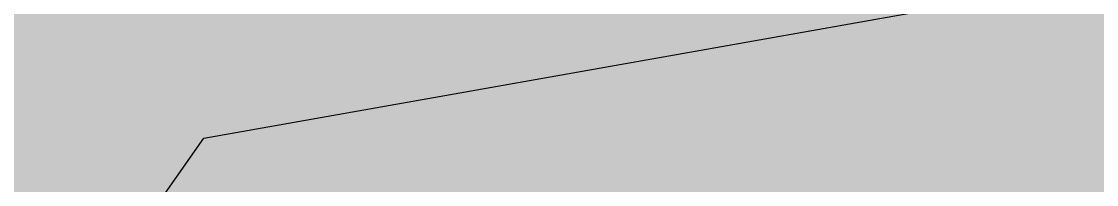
# Model space of a CAD drawing. Header units: millimetres. Extents: x 0 to 627661, y -95767 to 300888.
# Drawn here: x 508948.13 to 508963.76, y 26035.16 to 26037.52 of the extents above; entities that cross this region are included whole.
import ezdxf
from ezdxf.enums import TextEntityAlignment as Align

# ---------------------------------------------------------------- set-up
doc = ezdxf.new("R2018")
doc.units = ezdxf.units.MM
for name, color, linetype, lineweight in [('АР_Маркер экспликации', 239, 'Continuous', 13), ('АР_Номер помещения', 250, 'Continuous', 9), ('АР_Размеры', 175, 'Continuous', 9), ('АР_Сущ Несущая стена', 250, 'Continuous', 50)]:
    doc.layers.add(name, color=color, linetype=linetype, lineweight=lineweight)
doc.layers.add('АР_Названия помещений', color=124, linetype='Continuous', lineweight=5, plot=False)
doc.layers.add('АР_Помещения_площадь', color=19, linetype='Continuous', lineweight=9, plot=False)
doc.styles.add('ISOCPEUR', font='', dxfattribs={"height": 250})
doc.styles.get("Standard").update_dxf_attribs({"font": 'GOST.TTF'})
doc.styles.get('ISOCPEUR').set_extended_font_data('ISOCPEUR', italic=True)

# ---------------------------------------------------------------- blocks, each defined once
blk = doc.blocks.new('*U236')
at = {"color": 7, "style": 'ISOCPEUR', "width": 0.7, "flags": 1}
blk.add_attdef('КАТЕГОРИЯ', (-499.166, -2092.186), '', height=250, dxfattribs=at)
at = {"layer": 'АР_Номер помещения', "color": 7, "style": 'ISOCPEUR', "width": 0.7}
blk.add_attdef('НОМЕР_ПОМЕЩЕНИЯ', text='', height=300, dxfattribs=at).set_placement((-13874.5, 6637.552), align=Align.MIDDLE_CENTER)
at = {"layer": 'АР_Помещения_площадь', "color": 7, "lineweight": 30, "width": 0.7, "flags": 104}
blk.add_attdef('ИМЯ_ПОМЕЩЕНИЯ', text='', height=100, dxfattribs=at).set_placement((157.628, 1217.141), align=Align.MIDDLE_CENTER)
at = {"layer": 'АР_Помещения_площадь', "color": 7, "style": 'ISOCPEUR', "width": 0.7}
blk.add_attdef('ПЛОЩАДЬ_ПОМЕЩЕНИЯ', text='', height=200, dxfattribs=at).set_placement((-12654.582, 407.672), align=Align.MIDDLE_RIGHT)
blk = doc.blocks.new('*U234')
at = {"color": 7, "style": 'ISOCPEUR', "width": 0.7, "flags": 1}
blk.add_attdef('КАТЕГОРИЯ', (-499.166, -2092.186), '', height=250, dxfattribs=at)
at = {"layer": 'АР_Номер помещения', "color": 7, "style": 'ISOCPEUR', "width": 0.7}
blk.add_attdef('НОМЕР_ПОМЕЩЕНИЯ', text='', height=300, dxfattribs=at).set_placement((-17424.901, 1870.773), align=Align.MIDDLE_CENTER)
at = {"layer": 'АР_Помещения_площадь', "color": 7, "lineweight": 30, "width": 0.7, "flags": 104}
blk.add_attdef('ИМЯ_ПОМЕЩЕНИЯ', text='', height=100, dxfattribs=at).set_placement((157.628, 1217.141), align=Align.MIDDLE_CENTER)
at = {"layer": 'АР_Помещения_площадь', "color": 7, "style": 'ISOCPEUR', "width": 0.7}
blk.add_attdef('ПЛОЩАДЬ_ПОМЕЩЕНИЯ', text='', height=200, dxfattribs=at).set_placement((-12452.811, 399.356), align=Align.MIDDLE_RIGHT)

msp = doc.modelspace()

# ---------------------------------------------------------------- linework, layer by layer
at = {"layer": 'АР_Размеры', "color": 5, "lineweight": 9, "ltscale": 100, "transparency": 33554687}
msp.add_lwpolyline([(508955.181, 26005.404), (508949.989, 26034.697), (508950.78, 26035.827), (508973.519, 26039.858), (508974.65, 26039.067), (508975.352, 26035.106), (508974.434, 26034.695), (508974.151, 26034.893), (508969.589, 26034.084), (508969.491, 26033.943), (508967.387, 26031.837), (508967, 26030.53), (508968.043, 26024.647)], dxfattribs=at)
msp.add_lwpolyline([(508955.181, 26005.404), (508949.989, 26034.697), (508950.78, 26035.827), (508973.519, 26039.858), (508974.65, 26039.067), (508975.352, 26035.106), (508974.434, 26034.695), (508974.151, 26034.893), (508969.589, 26034.084), (508969.491, 26033.943), (508967.387, 26031.837), (508967, 26030.53), (508968.043, 26024.647)], dxfattribs=at)
msp.add_lwpolyline([(508955.181, 26005.404), (508949.989, 26034.697), (508950.78, 26035.827), (508973.519, 26039.858), (508974.65, 26039.067), (508975.352, 26035.106), (508974.434, 26034.695), (508974.151, 26034.893), (508969.589, 26034.084), (508969.491, 26033.943), (508967.387, 26031.837), (508967, 26030.53), (508968.043, 26024.647)], dxfattribs=at)
msp.add_lwpolyline([(508955.181, 26005.404), (508949.989, 26034.697), (508950.78, 26035.827), (508973.519, 26039.858), (508974.65, 26039.067), (508975.352, 26035.106), (508974.434, 26034.695), (508974.151, 26034.893), (508969.589, 26034.084), (508969.491, 26033.943), (508967.387, 26031.837), (508967, 26030.53), (508968.043, 26024.647)], dxfattribs=at)
msp.add_lwpolyline([(508955.181, 26005.404), (508949.989, 26034.697), (508950.78, 26035.827), (508973.519, 26039.858), (508974.65, 26039.067), (508975.352, 26035.106), (508974.434, 26034.695), (508974.151, 26034.893), (508969.589, 26034.084), (508969.491, 26033.943), (508967.387, 26031.837), (508967, 26030.53), (508968.043, 26024.647)], dxfattribs=at)
msp.add_lwpolyline([(508955.181, 26005.404), (508949.989, 26034.697), (508950.78, 26035.827), (508973.519, 26039.858), (508974.65, 26039.067), (508975.352, 26035.106), (508974.434, 26034.695), (508974.151, 26034.893), (508969.589, 26034.084), (508969.491, 26033.943), (508967.387, 26031.837), (508967, 26030.53), (508968.043, 26024.647)], dxfattribs=at)
msp.add_lwpolyline([(508955.181, 26005.404), (508949.989, 26034.697), (508950.78, 26035.827), (508973.519, 26039.858), (508974.65, 26039.067), (508975.352, 26035.106), (508974.434, 26034.695), (508974.151, 26034.893), (508969.589, 26034.084), (508969.491, 26033.943), (508967.387, 26031.837), (508967, 26030.53), (508968.043, 26024.647)], dxfattribs=at)
msp.add_lwpolyline([(508955.181, 26005.404), (508949.989, 26034.697), (508950.78, 26035.827), (508973.519, 26039.858), (508974.65, 26039.067), (508975.352, 26035.106), (508974.434, 26034.695), (508974.151, 26034.893), (508969.589, 26034.084), (508969.491, 26033.943), (508967.387, 26031.837), (508967, 26030.53), (508968.043, 26024.647)], dxfattribs=at)
msp.add_lwpolyline([(508955.181, 26005.404), (508949.989, 26034.697), (508950.78, 26035.827), (508973.519, 26039.858), (508974.65, 26039.067), (508975.352, 26035.106), (508974.434, 26034.695), (508974.151, 26034.893), (508969.589, 26034.084), (508969.491, 26033.943), (508967.387, 26031.837), (508967, 26030.53), (508968.043, 26024.647)], dxfattribs=at)
msp.add_lwpolyline([(508955.181, 26005.404), (508949.989, 26034.697), (508950.78, 26035.827), (508973.519, 26039.858), (508974.65, 26039.067), (508975.352, 26035.106), (508974.434, 26034.695), (508974.151, 26034.893), (508969.589, 26034.084), (508969.491, 26033.943), (508967.387, 26031.837), (508967, 26030.53), (508968.043, 26024.647)], dxfattribs=at)
msp.add_lwpolyline([(508955.181, 26005.404), (508949.989, 26034.697), (508950.78, 26035.827), (508973.519, 26039.858), (508974.65, 26039.067), (508975.352, 26035.106), (508974.434, 26034.695), (508974.151, 26034.893), (508969.589, 26034.084), (508969.491, 26033.943), (508967.387, 26031.837), (508967, 26030.53), (508968.043, 26024.647)], dxfattribs=at)
msp.add_lwpolyline([(508955.181, 26005.404), (508949.989, 26034.697), (508950.78, 26035.827), (508973.519, 26039.858), (508974.65, 26039.067), (508975.352, 26035.106), (508974.434, 26034.695), (508974.151, 26034.893), (508969.589, 26034.084), (508969.491, 26033.943), (508967.387, 26031.837), (508967, 26030.53), (508968.043, 26024.647)], dxfattribs=at)
msp.add_lwpolyline([(508955.181, 26005.404), (508949.989, 26034.697), (508950.78, 26035.827), (508973.519, 26039.858), (508974.65, 26039.067), (508975.352, 26035.106), (508974.434, 26034.695), (508974.151, 26034.893), (508969.589, 26034.084), (508969.491, 26033.943), (508967.387, 26031.837), (508967, 26030.53), (508968.043, 26024.647)], dxfattribs=at)
msp.add_lwpolyline([(508955.181, 26005.404), (508949.989, 26034.697), (508950.78, 26035.827), (508973.519, 26039.858), (508974.65, 26039.067), (508975.352, 26035.106), (508974.434, 26034.695), (508974.151, 26034.893), (508969.589, 26034.084), (508969.491, 26033.943), (508967.387, 26031.837), (508967, 26030.53), (508968.043, 26024.647)], dxfattribs=at)
msp.add_lwpolyline([(508955.181, 26005.404), (508949.989, 26034.697), (508950.78, 26035.827), (508973.519, 26039.858), (508974.65, 26039.067), (508975.352, 26035.106), (508974.434, 26034.695), (508974.151, 26034.893), (508969.589, 26034.084), (508969.491, 26033.943), (508967.387, 26031.837), (508967, 26030.53), (508968.043, 26024.647)], dxfattribs=at)
msp.add_lwpolyline([(508955.181, 26005.404), (508949.989, 26034.697), (508950.78, 26035.827), (508973.519, 26039.858), (508974.65, 26039.067), (508975.352, 26035.106), (508974.434, 26034.695), (508974.151, 26034.893), (508969.589, 26034.084), (508969.491, 26033.943), (508967.387, 26031.837), (508967, 26030.53), (508968.043, 26024.647)], dxfattribs=at)
msp.add_lwpolyline([(508955.181, 26005.404), (508949.989, 26034.697), (508950.78, 26035.827), (508973.519, 26039.858), (508974.65, 26039.067), (508975.352, 26035.106), (508974.434, 26034.695), (508974.151, 26034.893), (508969.589, 26034.084), (508969.491, 26033.943), (508967.387, 26031.837), (508967, 26030.53), (508968.043, 26024.647)], dxfattribs=at)
msp.add_lwpolyline([(508955.181, 26005.404), (508949.989, 26034.697), (508950.78, 26035.827), (508973.519, 26039.858), (508974.65, 26039.067), (508975.352, 26035.106), (508974.434, 26034.695), (508974.151, 26034.893), (508969.589, 26034.084), (508969.491, 26033.943), (508967.387, 26031.837), (508967, 26030.53), (508968.043, 26024.647)], dxfattribs=at)
msp.add_lwpolyline([(508955.181, 26005.404), (508949.989, 26034.697), (508950.78, 26035.827), (508973.519, 26039.858), (508974.65, 26039.067), (508975.352, 26035.106), (508974.434, 26034.695), (508974.151, 26034.893), (508969.589, 26034.084), (508969.491, 26033.943), (508967.387, 26031.837), (508967, 26030.53), (508968.043, 26024.647)], dxfattribs=at)
msp.add_lwpolyline([(508955.181, 26005.404), (508949.989, 26034.697), (508950.78, 26035.827), (508973.519, 26039.858), (508974.65, 26039.067), (508975.352, 26035.106), (508974.434, 26034.695), (508974.151, 26034.893), (508969.589, 26034.084), (508969.491, 26033.943), (508967.387, 26031.837), (508967, 26030.53), (508968.043, 26024.647)], dxfattribs=at)
msp.add_lwpolyline([(508955.181, 26005.404), (508949.989, 26034.697), (508950.78, 26035.827), (508973.519, 26039.858), (508974.65, 26039.067), (508975.352, 26035.106), (508974.434, 26034.695), (508974.151, 26034.893), (508969.589, 26034.084), (508969.491, 26033.943), (508967.387, 26031.837), (508967, 26030.53), (508968.043, 26024.647)], dxfattribs=at)
msp.add_lwpolyline([(508955.181, 26005.404), (508949.989, 26034.697), (508950.78, 26035.827), (508973.519, 26039.858), (508974.65, 26039.067), (508975.352, 26035.106), (508974.434, 26034.695), (508974.151, 26034.893), (508969.589, 26034.084), (508969.491, 26033.943), (508967.387, 26031.837), (508967, 26030.53), (508968.043, 26024.647)], dxfattribs=at)
msp.add_lwpolyline([(508955.181, 26005.404), (508949.989, 26034.697), (508950.78, 26035.827), (508973.519, 26039.858), (508974.65, 26039.067), (508975.352, 26035.106), (508974.434, 26034.695), (508974.151, 26034.893), (508969.589, 26034.084), (508969.491, 26033.943), (508967.387, 26031.837), (508967, 26030.53), (508968.043, 26024.647)], dxfattribs=at)
msp.add_lwpolyline([(508955.181, 26005.404), (508949.989, 26034.697), (508950.78, 26035.827), (508973.519, 26039.858), (508974.65, 26039.067), (508975.352, 26035.106), (508974.434, 26034.695), (508974.151, 26034.893), (508969.589, 26034.084), (508969.491, 26033.943), (508967.387, 26031.837), (508967, 26030.53), (508968.043, 26024.647)], dxfattribs=at)
msp.add_lwpolyline([(508955.181, 26005.404), (508949.989, 26034.697), (508950.78, 26035.827), (508973.519, 26039.858), (508974.65, 26039.067), (508975.352, 26035.106), (508974.434, 26034.695), (508974.151, 26034.893), (508969.589, 26034.084), (508969.491, 26033.943), (508967.387, 26031.837), (508967, 26030.53), (508968.043, 26024.647)], dxfattribs=at)
msp.add_lwpolyline([(508955.181, 26005.404), (508949.989, 26034.697), (508950.78, 26035.827), (508973.519, 26039.858), (508974.65, 26039.067), (508975.352, 26035.106), (508974.434, 26034.695), (508974.151, 26034.893), (508969.589, 26034.084), (508969.491, 26033.943), (508967.387, 26031.837), (508967, 26030.53), (508968.043, 26024.647)], dxfattribs=at)
msp.add_lwpolyline([(508955.181, 26005.404), (508949.989, 26034.697), (508950.78, 26035.827), (508973.519, 26039.858), (508974.65, 26039.067), (508975.352, 26035.106), (508974.434, 26034.695), (508974.151, 26034.893), (508969.589, 26034.084), (508969.491, 26033.943), (508967.387, 26031.837), (508967, 26030.53), (508968.043, 26024.647)], dxfattribs=at)
msp.add_lwpolyline([(508955.181, 26005.404), (508949.989, 26034.697), (508950.78, 26035.827), (508973.519, 26039.858), (508974.65, 26039.067), (508975.352, 26035.106), (508974.434, 26034.695), (508974.151, 26034.893), (508969.589, 26034.084), (508969.491, 26033.943), (508967.387, 26031.837), (508967, 26030.53), (508968.043, 26024.647)], dxfattribs=at)
msp.add_lwpolyline([(508955.181, 26005.404), (508949.989, 26034.697), (508950.78, 26035.827), (508973.519, 26039.858), (508974.65, 26039.067), (508975.352, 26035.106), (508974.434, 26034.695), (508974.151, 26034.893), (508969.589, 26034.084), (508969.491, 26033.943), (508967.387, 26031.837), (508967, 26030.53), (508968.043, 26024.647)], dxfattribs=at)
msp.add_lwpolyline([(508955.181, 26005.404), (508949.989, 26034.697), (508950.78, 26035.827), (508973.519, 26039.858), (508974.65, 26039.067), (508975.352, 26035.106), (508974.434, 26034.695), (508974.151, 26034.893), (508969.589, 26034.084), (508969.491, 26033.943), (508967.387, 26031.837), (508967, 26030.53), (508968.043, 26024.647)], dxfattribs=at)
msp.add_lwpolyline([(508955.181, 26005.404), (508949.989, 26034.697), (508950.78, 26035.827), (508973.519, 26039.858), (508974.65, 26039.067), (508975.352, 26035.106), (508974.434, 26034.695), (508974.151, 26034.893), (508969.589, 26034.084), (508969.491, 26033.943), (508967.387, 26031.837), (508967, 26030.53), (508968.043, 26024.647)], dxfattribs=at)
msp.add_lwpolyline([(508955.181, 26005.404), (508949.989, 26034.697), (508950.78, 26035.827), (508973.519, 26039.858), (508974.65, 26039.067), (508975.352, 26035.106), (508974.434, 26034.695), (508974.151, 26034.893), (508969.589, 26034.084), (508969.491, 26033.943), (508967.387, 26031.837), (508967, 26030.53), (508968.043, 26024.647)], dxfattribs=at)
msp.add_lwpolyline([(508955.181, 26005.404), (508949.989, 26034.697), (508950.78, 26035.827), (508973.519, 26039.858), (508974.65, 26039.067), (508975.352, 26035.106), (508974.434, 26034.695), (508974.151, 26034.893), (508969.589, 26034.084), (508969.491, 26033.943), (508967.387, 26031.837), (508967, 26030.53), (508968.043, 26024.647)], dxfattribs=at)
msp.add_lwpolyline([(508955.181, 26005.404), (508949.989, 26034.697), (508950.78, 26035.827), (508973.519, 26039.858), (508974.65, 26039.067), (508975.352, 26035.106), (508974.434, 26034.695), (508974.151, 26034.893), (508969.589, 26034.084), (508969.491, 26033.943), (508967.387, 26031.837), (508967, 26030.53), (508968.043, 26024.647)], dxfattribs=at)
msp.add_lwpolyline([(508955.181, 26005.404), (508949.989, 26034.697), (508950.78, 26035.827), (508973.519, 26039.858), (508974.65, 26039.067), (508975.352, 26035.106), (508974.434, 26034.695), (508974.151, 26034.893), (508969.589, 26034.084), (508969.491, 26033.943), (508967.387, 26031.837), (508967, 26030.53), (508968.043, 26024.647)], dxfattribs=at)
msp.add_lwpolyline([(508955.181, 26005.404), (508949.989, 26034.697), (508950.78, 26035.827), (508973.519, 26039.858), (508974.65, 26039.067), (508975.352, 26035.106), (508974.434, 26034.695), (508974.151, 26034.893), (508969.589, 26034.084), (508969.491, 26033.943), (508967.387, 26031.837), (508967, 26030.53), (508968.043, 26024.647)], dxfattribs=at)
msp.add_lwpolyline([(508955.181, 26005.404), (508949.989, 26034.697), (508950.78, 26035.827), (508973.519, 26039.858), (508974.65, 26039.067), (508975.352, 26035.106), (508974.434, 26034.695), (508974.151, 26034.893), (508969.589, 26034.084), (508969.491, 26033.943), (508967.387, 26031.837), (508967, 26030.53), (508968.043, 26024.647)], dxfattribs=at)
msp.add_lwpolyline([(508955.181, 26005.404), (508949.989, 26034.697), (508950.78, 26035.827), (508973.519, 26039.858), (508974.65, 26039.067), (508975.352, 26035.106), (508974.434, 26034.695), (508974.151, 26034.893), (508969.589, 26034.084), (508969.491, 26033.943), (508967.387, 26031.837), (508967, 26030.53), (508968.043, 26024.647)], dxfattribs=at)
msp.add_lwpolyline([(508955.181, 26005.404), (508949.989, 26034.697), (508950.78, 26035.827), (508973.519, 26039.858), (508974.65, 26039.067), (508975.352, 26035.106), (508974.434, 26034.695), (508974.151, 26034.893), (508969.589, 26034.084), (508969.491, 26033.943), (508967.387, 26031.837), (508967, 26030.53), (508968.043, 26024.647)], dxfattribs=at)
msp.add_lwpolyline([(508955.181, 26005.404), (508949.989, 26034.697), (508950.78, 26035.827), (508973.519, 26039.858), (508974.65, 26039.067), (508975.352, 26035.106), (508974.434, 26034.695), (508974.151, 26034.893), (508969.589, 26034.084), (508969.491, 26033.943), (508967.387, 26031.837), (508967, 26030.53), (508968.043, 26024.647)], dxfattribs=at)
msp.add_lwpolyline([(508955.181, 26005.404), (508949.989, 26034.697), (508950.78, 26035.827), (508973.519, 26039.858), (508974.65, 26039.067), (508975.352, 26035.106), (508974.434, 26034.695), (508974.151, 26034.893), (508969.589, 26034.084), (508969.491, 26033.943), (508967.387, 26031.837), (508967, 26030.53), (508968.043, 26024.647)], dxfattribs=at)
msp.add_lwpolyline([(508955.181, 26005.404), (508949.989, 26034.697), (508950.78, 26035.827), (508973.519, 26039.858), (508974.65, 26039.067), (508975.352, 26035.106), (508974.434, 26034.695), (508974.151, 26034.893), (508969.589, 26034.084), (508969.491, 26033.943), (508967.387, 26031.837), (508967, 26030.53), (508968.043, 26024.647)], dxfattribs=at)
msp.add_lwpolyline([(508955.181, 26005.404), (508949.989, 26034.697), (508950.78, 26035.827), (508973.519, 26039.858), (508974.65, 26039.067), (508975.352, 26035.106), (508974.434, 26034.695), (508974.151, 26034.893), (508969.589, 26034.084), (508969.491, 26033.943), (508967.387, 26031.837), (508967, 26030.53), (508968.043, 26024.647)], dxfattribs=at)
msp.add_lwpolyline([(508955.181, 26005.404), (508949.989, 26034.697), (508950.78, 26035.827), (508973.519, 26039.858), (508974.65, 26039.067), (508975.352, 26035.106), (508974.434, 26034.695), (508974.151, 26034.893), (508969.589, 26034.084), (508969.491, 26033.943), (508967.387, 26031.837), (508967, 26030.53), (508968.043, 26024.647)], dxfattribs=at)
msp.add_lwpolyline([(508955.181, 26005.404), (508949.989, 26034.697), (508950.78, 26035.827), (508973.519, 26039.858), (508974.65, 26039.067), (508975.352, 26035.106), (508974.434, 26034.695), (508974.151, 26034.893), (508969.589, 26034.084), (508969.491, 26033.943), (508967.387, 26031.837), (508967, 26030.53), (508968.043, 26024.647)], dxfattribs=at)
msp.add_lwpolyline([(508955.181, 26005.404), (508949.989, 26034.697), (508950.78, 26035.827), (508973.519, 26039.858), (508974.65, 26039.067), (508975.352, 26035.106), (508974.434, 26034.695), (508974.151, 26034.893), (508969.589, 26034.084), (508969.491, 26033.943), (508967.387, 26031.837), (508967, 26030.53), (508968.043, 26024.647)], dxfattribs=at)
msp.add_lwpolyline([(508955.181, 26005.404), (508949.989, 26034.697), (508950.78, 26035.827), (508973.519, 26039.858), (508974.65, 26039.067), (508975.352, 26035.106), (508974.434, 26034.695), (508974.151, 26034.893), (508969.589, 26034.084), (508969.491, 26033.943), (508967.387, 26031.837), (508967, 26030.53), (508968.043, 26024.647)], dxfattribs=at)
msp.add_lwpolyline([(508955.181, 26005.404), (508949.989, 26034.697), (508950.78, 26035.827), (508973.519, 26039.858), (508974.65, 26039.067), (508975.352, 26035.106), (508974.434, 26034.695), (508974.151, 26034.893), (508969.589, 26034.084), (508969.491, 26033.943), (508967.387, 26031.837), (508967, 26030.53), (508968.043, 26024.647)], dxfattribs=at)
msp.add_lwpolyline([(508955.181, 26005.404), (508949.989, 26034.697), (508950.78, 26035.827), (508973.519, 26039.858), (508974.65, 26039.067), (508975.352, 26035.106), (508974.434, 26034.695), (508974.151, 26034.893), (508969.589, 26034.084), (508969.491, 26033.943), (508967.387, 26031.837), (508967, 26030.53), (508968.043, 26024.647)], dxfattribs=at)
msp.add_lwpolyline([(508955.181, 26005.404), (508949.989, 26034.697), (508950.78, 26035.827), (508973.519, 26039.858), (508974.65, 26039.067), (508975.352, 26035.106), (508974.434, 26034.695), (508974.151, 26034.893), (508969.589, 26034.084), (508969.491, 26033.943), (508967.387, 26031.837), (508967, 26030.53), (508968.043, 26024.647)], dxfattribs=at)
msp.add_lwpolyline([(508955.181, 26005.404), (508949.989, 26034.697), (508950.78, 26035.827), (508973.519, 26039.858), (508974.65, 26039.067), (508975.352, 26035.106), (508974.434, 26034.695), (508974.151, 26034.893), (508969.589, 26034.084), (508969.491, 26033.943), (508967.387, 26031.837), (508967, 26030.53), (508968.043, 26024.647)], dxfattribs=at)
msp.add_lwpolyline([(508955.181, 26005.404), (508949.989, 26034.697), (508950.78, 26035.827), (508973.519, 26039.858), (508974.65, 26039.067), (508975.352, 26035.106), (508974.434, 26034.695), (508974.151, 26034.893), (508969.589, 26034.084), (508969.491, 26033.943), (508967.387, 26031.837), (508967, 26030.53), (508968.043, 26024.647)], dxfattribs=at)
msp.add_lwpolyline([(508955.181, 26005.404), (508949.989, 26034.697), (508950.78, 26035.827), (508973.519, 26039.858), (508974.65, 26039.067), (508975.352, 26035.106), (508974.434, 26034.695), (508974.151, 26034.893), (508969.589, 26034.084), (508969.491, 26033.943), (508967.387, 26031.837), (508967, 26030.53), (508968.043, 26024.647)], dxfattribs=at)
msp.add_lwpolyline([(508955.181, 26005.404), (508949.989, 26034.697), (508950.78, 26035.827), (508973.519, 26039.858), (508974.65, 26039.067), (508975.352, 26035.106), (508974.434, 26034.695), (508974.151, 26034.893), (508969.589, 26034.084), (508969.491, 26033.943), (508967.387, 26031.837), (508967, 26030.53), (508968.043, 26024.647)], dxfattribs=at)
msp.add_lwpolyline([(508955.181, 26005.404), (508949.989, 26034.697), (508950.78, 26035.827), (508973.519, 26039.858), (508974.65, 26039.067), (508975.352, 26035.106), (508974.434, 26034.695), (508974.151, 26034.893), (508969.589, 26034.084), (508969.491, 26033.943), (508967.387, 26031.837), (508967, 26030.53), (508968.043, 26024.647)], dxfattribs=at)
msp.add_lwpolyline([(508955.181, 26005.404), (508949.989, 26034.697), (508950.78, 26035.827), (508973.519, 26039.858), (508974.65, 26039.067), (508975.352, 26035.106), (508974.434, 26034.695), (508974.151, 26034.893), (508969.589, 26034.084), (508969.491, 26033.943), (508967.387, 26031.837), (508967, 26030.53), (508968.043, 26024.647)], dxfattribs=at)
msp.add_lwpolyline([(508955.181, 26005.404), (508949.989, 26034.697), (508950.78, 26035.827), (508973.519, 26039.858), (508974.65, 26039.067), (508975.352, 26035.106), (508974.434, 26034.695), (508974.151, 26034.893), (508969.589, 26034.084), (508969.491, 26033.943), (508967.387, 26031.837), (508967, 26030.53), (508968.043, 26024.647)], dxfattribs=at)
msp.add_lwpolyline([(508955.181, 26005.404), (508949.989, 26034.697), (508950.78, 26035.827), (508973.519, 26039.858), (508974.65, 26039.067), (508975.352, 26035.106), (508974.434, 26034.695), (508974.151, 26034.893), (508969.589, 26034.084), (508969.491, 26033.943), (508967.387, 26031.837), (508967, 26030.53), (508968.043, 26024.647)], dxfattribs=at)
msp.add_lwpolyline([(508955.181, 26005.404), (508949.989, 26034.697), (508950.78, 26035.827), (508973.519, 26039.858), (508974.65, 26039.067), (508975.352, 26035.106), (508974.434, 26034.695), (508974.151, 26034.893), (508969.589, 26034.084), (508969.491, 26033.943), (508967.387, 26031.837), (508967, 26030.53), (508968.043, 26024.647)], dxfattribs=at)
msp.add_lwpolyline([(508955.181, 26005.404), (508949.989, 26034.697), (508950.78, 26035.827), (508973.519, 26039.858), (508974.65, 26039.067), (508975.352, 26035.106), (508974.434, 26034.695), (508974.151, 26034.893), (508969.589, 26034.084), (508969.491, 26033.943), (508967.387, 26031.837), (508967, 26030.53), (508968.043, 26024.647)], dxfattribs=at)
msp.add_lwpolyline([(508955.181, 26005.404), (508949.989, 26034.697), (508950.78, 26035.827), (508973.519, 26039.858), (508974.65, 26039.067), (508975.352, 26035.106), (508974.434, 26034.695), (508974.151, 26034.893), (508969.589, 26034.084), (508969.491, 26033.943), (508967.387, 26031.837), (508967, 26030.53), (508968.043, 26024.647)], dxfattribs=at)
msp.add_lwpolyline([(508955.181, 26005.404), (508949.989, 26034.697), (508950.78, 26035.827), (508973.519, 26039.858), (508974.65, 26039.067), (508975.352, 26035.106), (508974.434, 26034.695), (508974.151, 26034.893), (508969.589, 26034.084), (508969.491, 26033.943), (508967.387, 26031.837), (508967, 26030.53), (508968.043, 26024.647)], dxfattribs=at)
msp.add_lwpolyline([(508955.181, 26005.404), (508949.989, 26034.697), (508950.78, 26035.827), (508973.519, 26039.858), (508974.65, 26039.067), (508975.352, 26035.106), (508974.434, 26034.695), (508974.151, 26034.893), (508969.589, 26034.084), (508969.491, 26033.943), (508967.387, 26031.837), (508967, 26030.53), (508968.043, 26024.647)], dxfattribs=at)
msp.add_lwpolyline([(508955.181, 26005.404), (508949.989, 26034.697), (508950.78, 26035.827), (508973.519, 26039.858), (508974.65, 26039.067), (508975.352, 26035.106), (508974.434, 26034.695), (508974.151, 26034.893), (508969.589, 26034.084), (508969.491, 26033.943), (508967.387, 26031.837), (508967, 26030.53), (508968.043, 26024.647)], dxfattribs=at)
msp.add_lwpolyline([(508955.181, 26005.404), (508949.989, 26034.697), (508950.78, 26035.827), (508973.519, 26039.858), (508974.65, 26039.067), (508975.352, 26035.106), (508974.434, 26034.695), (508974.151, 26034.893), (508969.589, 26034.084), (508969.491, 26033.943), (508967.387, 26031.837), (508967, 26030.53), (508968.043, 26024.647)], dxfattribs=at)
msp.add_lwpolyline([(508955.181, 26005.404), (508949.989, 26034.697), (508950.78, 26035.827), (508973.519, 26039.858), (508974.65, 26039.067), (508975.352, 26035.106), (508974.434, 26034.695), (508974.151, 26034.893), (508969.589, 26034.084), (508969.491, 26033.943), (508967.387, 26031.837), (508967, 26030.53), (508968.043, 26024.647)], dxfattribs=at)
msp.add_lwpolyline([(508955.181, 26005.404), (508949.989, 26034.697), (508950.78, 26035.827), (508973.519, 26039.858), (508974.65, 26039.067), (508975.352, 26035.106), (508974.434, 26034.695), (508974.151, 26034.893), (508969.589, 26034.084), (508969.491, 26033.943), (508967.387, 26031.837), (508967, 26030.53), (508968.043, 26024.647)], dxfattribs=at)
msp.add_lwpolyline([(508955.181, 26005.404), (508949.989, 26034.697), (508950.78, 26035.827), (508973.519, 26039.858), (508974.65, 26039.067), (508975.352, 26035.106), (508974.434, 26034.695), (508974.151, 26034.893), (508969.589, 26034.084), (508969.491, 26033.943), (508967.387, 26031.837), (508967, 26030.53), (508968.043, 26024.647)], dxfattribs=at)
msp.add_lwpolyline([(508955.181, 26005.404), (508949.989, 26034.697), (508950.78, 26035.827), (508973.519, 26039.858), (508974.65, 26039.067), (508975.352, 26035.106), (508974.434, 26034.695), (508974.151, 26034.893), (508969.589, 26034.084), (508969.491, 26033.943), (508967.387, 26031.837), (508967, 26030.53), (508968.043, 26024.647)], dxfattribs=at)
msp.add_lwpolyline([(508955.181, 26005.404), (508949.989, 26034.697), (508950.78, 26035.827), (508973.519, 26039.858), (508974.65, 26039.067), (508975.352, 26035.106), (508974.434, 26034.695), (508974.151, 26034.893), (508969.589, 26034.084), (508969.491, 26033.943), (508967.387, 26031.837), (508967, 26030.53), (508968.043, 26024.647)], dxfattribs=at)
msp.add_lwpolyline([(508955.181, 26005.404), (508949.989, 26034.697), (508950.78, 26035.827), (508973.519, 26039.858), (508974.65, 26039.067), (508975.352, 26035.106), (508974.434, 26034.695), (508974.151, 26034.893), (508969.589, 26034.084), (508969.491, 26033.943), (508967.387, 26031.837), (508967, 26030.53), (508968.043, 26024.647)], dxfattribs=at)
msp.add_lwpolyline([(508955.181, 26005.404), (508949.989, 26034.697), (508950.78, 26035.827), (508973.519, 26039.858), (508974.65, 26039.067), (508975.352, 26035.106), (508974.434, 26034.695), (508974.151, 26034.893), (508969.589, 26034.084), (508969.491, 26033.943), (508967.387, 26031.837), (508967, 26030.53), (508968.043, 26024.647)], dxfattribs=at)
msp.add_lwpolyline([(508955.181, 26005.404), (508949.989, 26034.697), (508950.78, 26035.827), (508973.519, 26039.858), (508974.65, 26039.067), (508975.352, 26035.106), (508974.434, 26034.695), (508974.151, 26034.893), (508969.589, 26034.084), (508969.491, 26033.943), (508967.387, 26031.837), (508967, 26030.53), (508968.043, 26024.647)], dxfattribs=at)
msp.add_lwpolyline([(508955.181, 26005.404), (508949.989, 26034.697), (508950.78, 26035.827), (508973.519, 26039.858), (508974.65, 26039.067), (508975.352, 26035.106), (508974.434, 26034.695), (508974.151, 26034.893), (508969.589, 26034.084), (508969.491, 26033.943), (508967.387, 26031.837), (508967, 26030.53), (508968.043, 26024.647)], dxfattribs=at)
msp.add_lwpolyline([(508955.181, 26005.404), (508949.989, 26034.697), (508950.78, 26035.827), (508973.519, 26039.858), (508974.65, 26039.067), (508975.352, 26035.106), (508974.434, 26034.695), (508974.151, 26034.893), (508969.589, 26034.084), (508969.491, 26033.943), (508967.387, 26031.837), (508967, 26030.53), (508968.043, 26024.647)], dxfattribs=at)
msp.add_lwpolyline([(508955.181, 26005.404), (508949.989, 26034.697), (508950.78, 26035.827), (508973.519, 26039.858), (508974.65, 26039.067), (508975.352, 26035.106), (508974.434, 26034.695), (508974.151, 26034.893), (508969.589, 26034.084), (508969.491, 26033.943), (508967.387, 26031.837), (508967, 26030.53), (508968.043, 26024.647)], dxfattribs=at)
msp.add_lwpolyline([(508955.181, 26005.404), (508949.989, 26034.697), (508950.78, 26035.827), (508973.519, 26039.858), (508974.65, 26039.067), (508975.352, 26035.106), (508974.434, 26034.695), (508974.151, 26034.893), (508969.589, 26034.084), (508969.491, 26033.943), (508967.387, 26031.837), (508967, 26030.53), (508968.043, 26024.647)], dxfattribs=at)
msp.add_lwpolyline([(508955.181, 26005.404), (508949.989, 26034.697), (508950.78, 26035.827), (508973.519, 26039.858), (508974.65, 26039.067), (508975.352, 26035.106), (508974.434, 26034.695), (508974.151, 26034.893), (508969.589, 26034.084), (508969.491, 26033.943), (508967.387, 26031.837), (508967, 26030.53), (508968.043, 26024.647)], dxfattribs=at)
msp.add_lwpolyline([(508955.181, 26005.404), (508949.989, 26034.697), (508950.78, 26035.827), (508973.519, 26039.858), (508974.65, 26039.067), (508975.352, 26035.106), (508974.434, 26034.695), (508974.151, 26034.893), (508969.589, 26034.084), (508969.491, 26033.943), (508967.387, 26031.837), (508967, 26030.53), (508968.043, 26024.647)], dxfattribs=at)
msp.add_lwpolyline([(508955.181, 26005.404), (508949.989, 26034.697), (508950.78, 26035.827), (508973.519, 26039.858), (508974.65, 26039.067), (508975.352, 26035.106), (508974.434, 26034.695), (508974.151, 26034.893), (508969.589, 26034.084), (508969.491, 26033.943), (508967.387, 26031.837), (508967, 26030.53), (508968.043, 26024.647)], dxfattribs=at)
msp.add_lwpolyline([(508955.181, 26005.404), (508949.989, 26034.697), (508950.78, 26035.827), (508973.519, 26039.858), (508974.65, 26039.067), (508975.352, 26035.106), (508974.434, 26034.695), (508974.151, 26034.893), (508969.589, 26034.084), (508969.491, 26033.943), (508967.387, 26031.837), (508967, 26030.53), (508968.043, 26024.647)], dxfattribs=at)
msp.add_lwpolyline([(508955.181, 26005.404), (508949.989, 26034.697), (508950.78, 26035.827), (508973.519, 26039.858), (508974.65, 26039.067), (508975.352, 26035.106), (508974.434, 26034.695), (508974.151, 26034.893), (508969.589, 26034.084), (508969.491, 26033.943), (508967.387, 26031.837), (508967, 26030.53), (508968.043, 26024.647)], dxfattribs=at)
msp.add_lwpolyline([(508955.181, 26005.404), (508949.989, 26034.697), (508950.78, 26035.827), (508973.519, 26039.858), (508974.65, 26039.067), (508975.352, 26035.106), (508974.434, 26034.695), (508974.151, 26034.893), (508969.589, 26034.084), (508969.491, 26033.943), (508967.387, 26031.837), (508967, 26030.53), (508968.043, 26024.647)], dxfattribs=at)
msp.add_lwpolyline([(508955.181, 26005.404), (508949.989, 26034.697), (508950.78, 26035.827), (508973.519, 26039.858), (508974.65, 26039.067), (508975.352, 26035.106), (508974.434, 26034.695), (508974.151, 26034.893), (508969.589, 26034.084), (508969.491, 26033.943), (508967.387, 26031.837), (508967, 26030.53), (508968.043, 26024.647)], dxfattribs=at)
msp.add_lwpolyline([(508955.181, 26005.404), (508949.989, 26034.697), (508950.78, 26035.827), (508973.519, 26039.858), (508974.65, 26039.067), (508975.352, 26035.106), (508974.434, 26034.695), (508974.151, 26034.893), (508969.589, 26034.084), (508969.491, 26033.943), (508967.387, 26031.837), (508967, 26030.53), (508968.043, 26024.647)], dxfattribs=at)
msp.add_lwpolyline([(508955.181, 26005.404), (508949.989, 26034.697), (508950.78, 26035.827), (508973.519, 26039.858), (508974.65, 26039.067), (508975.352, 26035.106), (508974.434, 26034.695), (508974.151, 26034.893), (508969.589, 26034.084), (508969.491, 26033.943), (508967.387, 26031.837), (508967, 26030.53), (508968.043, 26024.647)], dxfattribs=at)
msp.add_lwpolyline([(508955.181, 26005.404), (508949.989, 26034.697), (508950.78, 26035.827), (508973.519, 26039.858), (508974.65, 26039.067), (508975.352, 26035.106), (508974.434, 26034.695), (508974.151, 26034.893), (508969.589, 26034.084), (508969.491, 26033.943), (508967.387, 26031.837), (508967, 26030.53), (508968.043, 26024.647)], dxfattribs=at)
msp.add_lwpolyline([(508955.181, 26005.404), (508949.989, 26034.697), (508950.78, 26035.827), (508973.519, 26039.858), (508974.65, 26039.067), (508975.352, 26035.106), (508974.434, 26034.695), (508974.151, 26034.893), (508969.589, 26034.084), (508969.491, 26033.943), (508967.387, 26031.837), (508967, 26030.53), (508968.043, 26024.647)], dxfattribs=at)
msp.add_lwpolyline([(508955.181, 26005.404), (508949.989, 26034.697), (508950.78, 26035.827), (508973.519, 26039.858), (508974.65, 26039.067), (508975.352, 26035.106), (508974.434, 26034.695), (508974.151, 26034.893), (508969.589, 26034.084), (508969.491, 26033.943), (508967.387, 26031.837), (508967, 26030.53), (508968.043, 26024.647)], dxfattribs=at)
msp.add_lwpolyline([(508955.181, 26005.404), (508949.989, 26034.697), (508950.78, 26035.827), (508973.519, 26039.858), (508974.65, 26039.067), (508975.352, 26035.106), (508974.434, 26034.695), (508974.151, 26034.893), (508969.589, 26034.084), (508969.491, 26033.943), (508967.387, 26031.837), (508967, 26030.53), (508968.043, 26024.647)], dxfattribs=at)
msp.add_lwpolyline([(508955.181, 26005.404), (508949.989, 26034.697), (508950.78, 26035.827), (508973.519, 26039.858), (508974.65, 26039.067), (508975.352, 26035.106), (508974.434, 26034.695), (508974.151, 26034.893), (508969.589, 26034.084), (508969.491, 26033.943), (508967.387, 26031.837), (508967, 26030.53), (508968.043, 26024.647)], dxfattribs=at)
msp.add_lwpolyline([(508955.181, 26005.404), (508949.989, 26034.697), (508950.78, 26035.827), (508973.519, 26039.858), (508974.65, 26039.067), (508975.352, 26035.106), (508974.434, 26034.695), (508974.151, 26034.893), (508969.589, 26034.084), (508969.491, 26033.943), (508967.387, 26031.837), (508967, 26030.53), (508968.043, 26024.647)], dxfattribs=at)
msp.add_lwpolyline([(508955.181, 26005.404), (508949.989, 26034.697), (508950.78, 26035.827), (508973.519, 26039.858), (508974.65, 26039.067), (508975.352, 26035.106), (508974.434, 26034.695), (508974.151, 26034.893), (508969.589, 26034.084), (508969.491, 26033.943), (508967.387, 26031.837), (508967, 26030.53), (508968.043, 26024.647)], dxfattribs=at)
msp.add_lwpolyline([(508955.181, 26005.404), (508949.989, 26034.697), (508950.78, 26035.827), (508973.519, 26039.858), (508974.65, 26039.067), (508975.352, 26035.106), (508974.434, 26034.695), (508974.151, 26034.893), (508969.589, 26034.084), (508969.491, 26033.943), (508967.387, 26031.837), (508967, 26030.53), (508968.043, 26024.647)], dxfattribs=at)
msp.add_lwpolyline([(508955.181, 26005.404), (508949.989, 26034.697), (508950.78, 26035.827), (508973.519, 26039.858), (508974.65, 26039.067), (508975.352, 26035.106), (508974.434, 26034.695), (508974.151, 26034.893), (508969.589, 26034.084), (508969.491, 26033.943), (508967.387, 26031.837), (508967, 26030.53), (508968.043, 26024.647)], dxfattribs=at)
msp.add_lwpolyline([(508955.181, 26005.404), (508949.989, 26034.697), (508950.78, 26035.827), (508973.519, 26039.858), (508974.65, 26039.067), (508975.352, 26035.106), (508974.434, 26034.695), (508974.151, 26034.893), (508969.589, 26034.084), (508969.491, 26033.943), (508967.387, 26031.837), (508967, 26030.53), (508968.043, 26024.647)], dxfattribs=at)
msp.add_lwpolyline([(508955.181, 26005.404), (508949.989, 26034.697), (508950.78, 26035.827), (508973.519, 26039.858), (508974.65, 26039.067), (508975.352, 26035.106), (508974.434, 26034.695), (508974.151, 26034.893), (508969.589, 26034.084), (508969.491, 26033.943), (508967.387, 26031.837), (508967, 26030.53), (508968.043, 26024.647)], dxfattribs=at)
msp.add_lwpolyline([(508955.181, 26005.404), (508949.989, 26034.697), (508950.78, 26035.827), (508973.519, 26039.858), (508974.65, 26039.067), (508975.352, 26035.106), (508974.434, 26034.695), (508974.151, 26034.893), (508969.589, 26034.084), (508969.491, 26033.943), (508967.387, 26031.837), (508967, 26030.53), (508968.043, 26024.647)], dxfattribs=at)
msp.add_lwpolyline([(508955.181, 26005.404), (508949.989, 26034.697), (508950.78, 26035.827), (508973.519, 26039.858), (508974.65, 26039.067), (508975.352, 26035.106), (508974.434, 26034.695), (508974.151, 26034.893), (508969.589, 26034.084), (508969.491, 26033.943), (508967.387, 26031.837), (508967, 26030.53), (508968.043, 26024.647)], dxfattribs=at)
msp.add_lwpolyline([(508955.181, 26005.404), (508949.989, 26034.697), (508950.78, 26035.827), (508973.519, 26039.858), (508974.65, 26039.067), (508975.352, 26035.106), (508974.434, 26034.695), (508974.151, 26034.893), (508969.589, 26034.084), (508969.491, 26033.943), (508967.387, 26031.837), (508967, 26030.53), (508968.043, 26024.647)], dxfattribs=at)
msp.add_lwpolyline([(508955.181, 26005.404), (508949.989, 26034.697), (508950.78, 26035.827), (508973.519, 26039.858), (508974.65, 26039.067), (508975.352, 26035.106), (508974.434, 26034.695), (508974.151, 26034.893), (508969.589, 26034.084), (508969.491, 26033.943), (508967.387, 26031.837), (508967, 26030.53), (508968.043, 26024.647)], dxfattribs=at)
msp.add_lwpolyline([(508955.181, 26005.404), (508949.989, 26034.697), (508950.78, 26035.827), (508973.519, 26039.858), (508974.65, 26039.067), (508975.352, 26035.106), (508974.434, 26034.695), (508974.151, 26034.893), (508969.589, 26034.084), (508969.491, 26033.943), (508967.387, 26031.837), (508967, 26030.53), (508968.043, 26024.647)], dxfattribs=at)
msp.add_lwpolyline([(508955.181, 26005.404), (508949.989, 26034.697), (508950.78, 26035.827), (508973.519, 26039.858), (508974.65, 26039.067), (508975.352, 26035.106), (508974.434, 26034.695), (508974.151, 26034.893), (508969.589, 26034.084), (508969.491, 26033.943), (508967.387, 26031.837), (508967, 26030.53), (508968.043, 26024.647)], dxfattribs=at)
msp.add_lwpolyline([(508955.181, 26005.404), (508949.989, 26034.697), (508950.78, 26035.827), (508973.519, 26039.858), (508974.65, 26039.067), (508975.352, 26035.106), (508974.434, 26034.695), (508974.151, 26034.893), (508969.589, 26034.084), (508969.491, 26033.943), (508967.387, 26031.837), (508967, 26030.53), (508968.043, 26024.647)], dxfattribs=at)
msp.add_lwpolyline([(508955.181, 26005.404), (508949.989, 26034.697), (508950.78, 26035.827), (508973.519, 26039.858), (508974.65, 26039.067), (508975.352, 26035.106), (508974.434, 26034.695), (508974.151, 26034.893), (508969.589, 26034.084), (508969.491, 26033.943), (508967.387, 26031.837), (508967, 26030.53), (508968.043, 26024.647)], dxfattribs=at)
msp.add_lwpolyline([(508955.181, 26005.404), (508949.989, 26034.697), (508950.78, 26035.827), (508973.519, 26039.858), (508974.65, 26039.067), (508975.352, 26035.106), (508974.434, 26034.695), (508974.151, 26034.893), (508969.589, 26034.084), (508969.491, 26033.943), (508967.387, 26031.837), (508967, 26030.53), (508968.043, 26024.647)], dxfattribs=at)
msp.add_lwpolyline([(508955.181, 26005.404), (508949.989, 26034.697), (508950.78, 26035.827), (508973.519, 26039.858), (508974.65, 26039.067), (508975.352, 26035.106), (508974.434, 26034.695), (508974.151, 26034.893), (508969.589, 26034.084), (508969.491, 26033.943), (508967.387, 26031.837), (508967, 26030.53), (508968.043, 26024.647)], dxfattribs=at)
msp.add_lwpolyline([(508955.181, 26005.404), (508949.989, 26034.697), (508950.78, 26035.827), (508973.519, 26039.858), (508974.65, 26039.067), (508975.352, 26035.106), (508974.434, 26034.695), (508974.151, 26034.893), (508969.589, 26034.084), (508969.491, 26033.943), (508967.387, 26031.837), (508967, 26030.53), (508968.043, 26024.647)], dxfattribs=at)
msp.add_lwpolyline([(508955.181, 26005.404), (508949.989, 26034.697), (508950.78, 26035.827), (508973.519, 26039.858), (508974.65, 26039.067), (508975.352, 26035.106), (508974.434, 26034.695), (508974.151, 26034.893), (508969.589, 26034.084), (508969.491, 26033.943), (508967.387, 26031.837), (508967, 26030.53), (508968.043, 26024.647)], dxfattribs=at)
msp.add_lwpolyline([(508955.181, 26005.404), (508949.989, 26034.697), (508950.78, 26035.827), (508973.519, 26039.858), (508974.65, 26039.067), (508975.352, 26035.106), (508974.434, 26034.695), (508974.151, 26034.893), (508969.589, 26034.084), (508969.491, 26033.943), (508967.387, 26031.837), (508967, 26030.53), (508968.043, 26024.647)], dxfattribs=at)
msp.add_lwpolyline([(508955.181, 26005.404), (508949.989, 26034.697), (508950.78, 26035.827), (508973.519, 26039.858), (508974.65, 26039.067), (508975.352, 26035.106), (508974.434, 26034.695), (508974.151, 26034.893), (508969.589, 26034.084), (508969.491, 26033.943), (508967.387, 26031.837), (508967, 26030.53), (508968.043, 26024.647)], dxfattribs=at)
msp.add_lwpolyline([(508955.181, 26005.404), (508949.989, 26034.697), (508950.78, 26035.827), (508973.519, 26039.858), (508974.65, 26039.067), (508975.352, 26035.106), (508974.434, 26034.695), (508974.151, 26034.893), (508969.589, 26034.084), (508969.491, 26033.943), (508967.387, 26031.837), (508967, 26030.53), (508968.043, 26024.647)], dxfattribs=at)
msp.add_lwpolyline([(508955.181, 26005.404), (508949.989, 26034.697), (508950.78, 26035.827), (508973.519, 26039.858), (508974.65, 26039.067), (508975.352, 26035.106), (508974.434, 26034.695), (508974.151, 26034.893), (508969.589, 26034.084), (508969.491, 26033.943), (508967.387, 26031.837), (508967, 26030.53), (508968.043, 26024.647)], dxfattribs=at)
msp.add_lwpolyline([(508955.181, 26005.404), (508949.989, 26034.697), (508950.78, 26035.827), (508973.519, 26039.858), (508974.65, 26039.067), (508975.352, 26035.106), (508974.434, 26034.695), (508974.151, 26034.893), (508969.589, 26034.084), (508969.491, 26033.943), (508967.387, 26031.837), (508967, 26030.53), (508968.043, 26024.647)], dxfattribs=at)
msp.add_lwpolyline([(508955.181, 26005.404), (508949.989, 26034.697), (508950.78, 26035.827), (508973.519, 26039.858), (508974.65, 26039.067), (508975.352, 26035.106), (508974.434, 26034.695), (508974.151, 26034.893), (508969.589, 26034.084), (508969.491, 26033.943), (508967.387, 26031.837), (508967, 26030.53), (508968.043, 26024.647)], dxfattribs=at)
msp.add_lwpolyline([(508955.181, 26005.404), (508949.989, 26034.697), (508950.78, 26035.827), (508973.519, 26039.858), (508974.65, 26039.067), (508975.352, 26035.106), (508974.434, 26034.695), (508974.151, 26034.893), (508969.589, 26034.084), (508969.491, 26033.943), (508967.387, 26031.837), (508967, 26030.53), (508968.043, 26024.647)], dxfattribs=at)
msp.add_lwpolyline([(508955.181, 26005.404), (508949.989, 26034.697), (508950.78, 26035.827), (508973.519, 26039.858), (508974.65, 26039.067), (508975.352, 26035.106), (508974.434, 26034.695), (508974.151, 26034.893), (508969.589, 26034.084), (508969.491, 26033.943), (508967.387, 26031.837), (508967, 26030.53), (508968.043, 26024.647)], dxfattribs=at)
msp.add_lwpolyline([(508955.181, 26005.404), (508949.989, 26034.697), (508950.78, 26035.827), (508973.519, 26039.858), (508974.65, 26039.067), (508975.352, 26035.106), (508974.434, 26034.695), (508974.151, 26034.893), (508969.589, 26034.084), (508969.491, 26033.943), (508967.387, 26031.837), (508967, 26030.53), (508968.043, 26024.647)], dxfattribs=at)
msp.add_lwpolyline([(508955.181, 26005.404), (508949.989, 26034.697), (508950.78, 26035.827), (508973.519, 26039.858), (508974.65, 26039.067), (508975.352, 26035.106), (508974.434, 26034.695), (508974.151, 26034.893), (508969.589, 26034.084), (508969.491, 26033.943), (508967.387, 26031.837), (508967, 26030.53), (508968.043, 26024.647)], dxfattribs=at)
msp.add_lwpolyline([(508955.181, 26005.404), (508949.989, 26034.697), (508950.78, 26035.827), (508973.519, 26039.858), (508974.65, 26039.067), (508975.352, 26035.106), (508974.434, 26034.695), (508974.151, 26034.893), (508969.589, 26034.084), (508969.491, 26033.943), (508967.387, 26031.837), (508967, 26030.53), (508968.043, 26024.647)], dxfattribs=at)
msp.add_lwpolyline([(508955.181, 26005.404), (508949.989, 26034.697), (508950.78, 26035.827), (508973.519, 26039.858), (508974.65, 26039.067), (508975.352, 26035.106), (508974.434, 26034.695), (508974.151, 26034.893), (508969.589, 26034.084), (508969.491, 26033.943), (508967.387, 26031.837), (508967, 26030.53), (508968.043, 26024.647)], dxfattribs=at)
msp.add_lwpolyline([(508955.181, 26005.404), (508949.989, 26034.697), (508950.78, 26035.827), (508973.519, 26039.858), (508974.65, 26039.067), (508975.352, 26035.106), (508974.434, 26034.695), (508974.151, 26034.893), (508969.589, 26034.084), (508969.491, 26033.943), (508967.387, 26031.837), (508967, 26030.53), (508968.043, 26024.647)], dxfattribs=at)
msp.add_lwpolyline([(508955.181, 26005.404), (508949.989, 26034.697), (508950.78, 26035.827), (508973.519, 26039.858), (508974.65, 26039.067), (508975.352, 26035.106), (508974.434, 26034.695), (508974.151, 26034.893), (508969.589, 26034.084), (508969.491, 26033.943), (508967.387, 26031.837), (508967, 26030.53), (508968.043, 26024.647)], dxfattribs=at)
msp.add_lwpolyline([(508955.181, 26005.404), (508949.989, 26034.697), (508950.78, 26035.827), (508973.519, 26039.858), (508974.65, 26039.067), (508975.352, 26035.106), (508974.434, 26034.695), (508974.151, 26034.893), (508969.589, 26034.084), (508969.491, 26033.943), (508967.387, 26031.837), (508967, 26030.53), (508968.043, 26024.647)], dxfattribs=at)
msp.add_lwpolyline([(508955.181, 26005.404), (508949.989, 26034.697), (508950.78, 26035.827), (508973.519, 26039.858), (508974.65, 26039.067), (508975.352, 26035.106), (508974.434, 26034.695), (508974.151, 26034.893), (508969.589, 26034.084), (508969.491, 26033.943), (508967.387, 26031.837), (508967, 26030.53), (508968.043, 26024.647)], dxfattribs=at)
msp.add_lwpolyline([(508955.181, 26005.404), (508949.989, 26034.697), (508950.78, 26035.827), (508973.519, 26039.858), (508974.65, 26039.067), (508975.352, 26035.106), (508974.434, 26034.695), (508974.151, 26034.893), (508969.589, 26034.084), (508969.491, 26033.943), (508967.387, 26031.837), (508967, 26030.53), (508968.043, 26024.647)], dxfattribs=at)
msp.add_lwpolyline([(508955.181, 26005.404), (508949.989, 26034.697), (508950.78, 26035.827), (508973.519, 26039.858), (508974.65, 26039.067), (508975.352, 26035.106), (508974.434, 26034.695), (508974.151, 26034.893), (508969.589, 26034.084), (508969.491, 26033.943), (508967.387, 26031.837), (508967, 26030.53), (508968.043, 26024.647)], dxfattribs=at)
msp.add_lwpolyline([(508955.181, 26005.404), (508949.989, 26034.697), (508950.78, 26035.827), (508973.519, 26039.858), (508974.65, 26039.067), (508975.352, 26035.106), (508974.434, 26034.695), (508974.151, 26034.893), (508969.589, 26034.084), (508969.491, 26033.943), (508967.387, 26031.837), (508967, 26030.53), (508968.043, 26024.647)], dxfattribs=at)
msp.add_lwpolyline([(508955.181, 26005.404), (508949.989, 26034.697), (508950.78, 26035.827), (508973.519, 26039.858), (508974.65, 26039.067), (508975.352, 26035.106), (508974.434, 26034.695), (508974.151, 26034.893), (508969.589, 26034.084), (508969.491, 26033.943), (508967.387, 26031.837), (508967, 26030.53), (508968.043, 26024.647)], dxfattribs=at)
msp.add_lwpolyline([(508955.181, 26005.404), (508949.989, 26034.697), (508950.78, 26035.827), (508973.519, 26039.858), (508974.65, 26039.067), (508975.352, 26035.106), (508974.434, 26034.695), (508974.151, 26034.893), (508969.589, 26034.084), (508969.491, 26033.943), (508967.387, 26031.837), (508967, 26030.53), (508968.043, 26024.647)], dxfattribs=at)
msp.add_lwpolyline([(508955.181, 26005.404), (508949.989, 26034.697), (508950.78, 26035.827), (508973.519, 26039.858), (508974.65, 26039.067), (508975.352, 26035.106), (508974.434, 26034.695), (508974.151, 26034.893), (508969.589, 26034.084), (508969.491, 26033.943), (508967.387, 26031.837), (508967, 26030.53), (508968.043, 26024.647)], dxfattribs=at)
msp.add_lwpolyline([(508955.181, 26005.404), (508949.989, 26034.697), (508950.78, 26035.827), (508973.519, 26039.858), (508974.65, 26039.067), (508975.352, 26035.106), (508974.434, 26034.695), (508974.151, 26034.893), (508969.589, 26034.084), (508969.491, 26033.943), (508967.387, 26031.837), (508967, 26030.53), (508968.043, 26024.647)], dxfattribs=at)
msp.add_lwpolyline([(508955.181, 26005.404), (508949.989, 26034.697), (508950.78, 26035.827), (508973.519, 26039.858), (508974.65, 26039.067), (508975.352, 26035.106), (508974.434, 26034.695), (508974.151, 26034.893), (508969.589, 26034.084), (508969.491, 26033.943), (508967.387, 26031.837), (508967, 26030.53), (508968.043, 26024.647)], dxfattribs=at)
msp.add_lwpolyline([(508955.181, 26005.404), (508949.989, 26034.697), (508950.78, 26035.827), (508973.519, 26039.858), (508974.65, 26039.067), (508975.352, 26035.106), (508974.434, 26034.695), (508974.151, 26034.893), (508969.589, 26034.084), (508969.491, 26033.943), (508967.387, 26031.837), (508967, 26030.53), (508968.043, 26024.647)], dxfattribs=at)
msp.add_lwpolyline([(508955.181, 26005.404), (508949.989, 26034.697), (508950.78, 26035.827), (508973.519, 26039.858), (508974.65, 26039.067), (508975.352, 26035.106), (508974.434, 26034.695), (508974.151, 26034.893), (508969.589, 26034.084), (508969.491, 26033.943), (508967.387, 26031.837), (508967, 26030.53), (508968.043, 26024.647)], dxfattribs=at)
msp.add_lwpolyline([(508955.181, 26005.404), (508949.989, 26034.697), (508950.78, 26035.827), (508973.519, 26039.858), (508974.65, 26039.067), (508975.352, 26035.106), (508974.434, 26034.695), (508974.151, 26034.893), (508969.589, 26034.084), (508969.491, 26033.943), (508967.387, 26031.837), (508967, 26030.53), (508968.043, 26024.647)], dxfattribs=at)
msp.add_lwpolyline([(508955.181, 26005.404), (508949.989, 26034.697), (508950.78, 26035.827), (508973.519, 26039.858), (508974.65, 26039.067), (508975.352, 26035.106), (508974.434, 26034.695), (508974.151, 26034.893), (508969.589, 26034.084), (508969.491, 26033.943), (508967.387, 26031.837), (508967, 26030.53), (508968.043, 26024.647)], dxfattribs=at)
msp.add_lwpolyline([(508955.181, 26005.404), (508949.989, 26034.697), (508950.78, 26035.827), (508973.519, 26039.858), (508974.65, 26039.067), (508975.352, 26035.106), (508974.434, 26034.695), (508974.151, 26034.893), (508969.589, 26034.084), (508969.491, 26033.943), (508967.387, 26031.837), (508967, 26030.53), (508968.043, 26024.647)], dxfattribs=at)
msp.add_lwpolyline([(508955.181, 26005.404), (508949.989, 26034.697), (508950.78, 26035.827), (508973.519, 26039.858), (508974.65, 26039.067), (508975.352, 26035.106), (508974.434, 26034.695), (508974.151, 26034.893), (508969.589, 26034.084), (508969.491, 26033.943), (508967.387, 26031.837), (508967, 26030.53), (508968.043, 26024.647)], dxfattribs=at)
msp.add_lwpolyline([(508955.181, 26005.404), (508949.989, 26034.697), (508950.78, 26035.827), (508973.519, 26039.858), (508974.65, 26039.067), (508975.352, 26035.106), (508974.434, 26034.695), (508974.151, 26034.893), (508969.589, 26034.084), (508969.491, 26033.943), (508967.387, 26031.837), (508967, 26030.53), (508968.043, 26024.647)], dxfattribs=at)
msp.add_lwpolyline([(508955.181, 26005.404), (508949.989, 26034.697), (508950.78, 26035.827), (508973.519, 26039.858), (508974.65, 26039.067), (508975.352, 26035.106), (508974.434, 26034.695), (508974.151, 26034.893), (508969.589, 26034.084), (508969.491, 26033.943), (508967.387, 26031.837), (508967, 26030.53), (508968.043, 26024.647)], dxfattribs=at)
msp.add_lwpolyline([(508955.181, 26005.404), (508949.989, 26034.697), (508950.78, 26035.827), (508973.519, 26039.858), (508974.65, 26039.067), (508975.352, 26035.106), (508974.434, 26034.695), (508974.151, 26034.893), (508969.589, 26034.084), (508969.491, 26033.943), (508967.387, 26031.837), (508967, 26030.53), (508968.043, 26024.647)], dxfattribs=at)
msp.add_lwpolyline([(508955.181, 26005.404), (508949.989, 26034.697), (508950.78, 26035.827), (508973.519, 26039.858), (508974.65, 26039.067), (508975.352, 26035.106), (508974.434, 26034.695), (508974.151, 26034.893), (508969.589, 26034.084), (508969.491, 26033.943), (508967.387, 26031.837), (508967, 26030.53), (508968.043, 26024.647)], dxfattribs=at)
msp.add_lwpolyline([(508955.181, 26005.404), (508949.989, 26034.697), (508950.78, 26035.827), (508973.519, 26039.858), (508974.65, 26039.067), (508975.352, 26035.106), (508974.434, 26034.695), (508974.151, 26034.893), (508969.589, 26034.084), (508969.491, 26033.943), (508967.387, 26031.837), (508967, 26030.53), (508968.043, 26024.647)], dxfattribs=at)
msp.add_lwpolyline([(508955.181, 26005.404), (508949.989, 26034.697), (508950.78, 26035.827), (508973.519, 26039.858), (508974.65, 26039.067), (508975.352, 26035.106), (508974.434, 26034.695), (508974.151, 26034.893), (508969.589, 26034.084), (508969.491, 26033.943), (508967.387, 26031.837), (508967, 26030.53), (508968.043, 26024.647)], dxfattribs=at)
msp.add_lwpolyline([(508955.181, 26005.404), (508949.989, 26034.697), (508950.78, 26035.827), (508973.519, 26039.858), (508974.65, 26039.067), (508975.352, 26035.106), (508974.434, 26034.695), (508974.151, 26034.893), (508969.589, 26034.084), (508969.491, 26033.943), (508967.387, 26031.837), (508967, 26030.53), (508968.043, 26024.647)], dxfattribs=at)
msp.add_lwpolyline([(508955.181, 26005.404), (508949.989, 26034.697), (508950.78, 26035.827), (508973.519, 26039.858), (508974.65, 26039.067), (508975.352, 26035.106), (508974.434, 26034.695), (508974.151, 26034.893), (508969.589, 26034.084), (508969.491, 26033.943), (508967.387, 26031.837), (508967, 26030.53), (508968.043, 26024.647)], dxfattribs=at)
msp.add_lwpolyline([(508955.181, 26005.404), (508949.989, 26034.697), (508950.78, 26035.827), (508973.519, 26039.858), (508974.65, 26039.067), (508975.352, 26035.106), (508974.434, 26034.695), (508974.151, 26034.893), (508969.589, 26034.084), (508969.491, 26033.943), (508967.387, 26031.837), (508967, 26030.53), (508968.043, 26024.647)], dxfattribs=at)
msp.add_lwpolyline([(508955.181, 26005.404), (508949.989, 26034.697), (508950.78, 26035.827), (508973.519, 26039.858), (508974.65, 26039.067), (508975.352, 26035.106), (508974.434, 26034.695), (508974.151, 26034.893), (508969.589, 26034.084), (508969.491, 26033.943), (508967.387, 26031.837), (508967, 26030.53), (508968.043, 26024.647)], dxfattribs=at)
msp.add_lwpolyline([(508955.181, 26005.404), (508949.989, 26034.697), (508950.78, 26035.827), (508973.519, 26039.858), (508974.65, 26039.067), (508975.352, 26035.106), (508974.434, 26034.695), (508974.151, 26034.893), (508969.589, 26034.084), (508969.491, 26033.943), (508967.387, 26031.837), (508967, 26030.53), (508968.043, 26024.647)], dxfattribs=at)
msp.add_lwpolyline([(508955.181, 26005.404), (508949.989, 26034.697), (508950.78, 26035.827), (508973.519, 26039.858), (508974.65, 26039.067), (508975.352, 26035.106), (508974.434, 26034.695), (508974.151, 26034.893), (508969.589, 26034.084), (508969.491, 26033.943), (508967.387, 26031.837), (508967, 26030.53), (508968.043, 26024.647)], dxfattribs=at)
msp.add_lwpolyline([(508955.181, 26005.404), (508949.989, 26034.697), (508950.78, 26035.827), (508973.519, 26039.858), (508974.65, 26039.067), (508975.352, 26035.106), (508974.434, 26034.695), (508974.151, 26034.893), (508969.589, 26034.084), (508969.491, 26033.943), (508967.387, 26031.837), (508967, 26030.53), (508968.043, 26024.647)], dxfattribs=at)
msp.add_lwpolyline([(508955.181, 26005.404), (508949.989, 26034.697), (508950.78, 26035.827), (508973.519, 26039.858), (508974.65, 26039.067), (508975.352, 26035.106), (508974.434, 26034.695), (508974.151, 26034.893), (508969.589, 26034.084), (508969.491, 26033.943), (508967.387, 26031.837), (508967, 26030.53), (508968.043, 26024.647)], dxfattribs=at)
msp.add_lwpolyline([(508955.181, 26005.404), (508949.989, 26034.697), (508950.78, 26035.827), (508973.519, 26039.858), (508974.65, 26039.067), (508975.352, 26035.106), (508974.434, 26034.695), (508974.151, 26034.893), (508969.589, 26034.084), (508969.491, 26033.943), (508967.387, 26031.837), (508967, 26030.53), (508968.043, 26024.647)], dxfattribs=at)
msp.add_lwpolyline([(508955.181, 26005.404), (508949.989, 26034.697), (508950.78, 26035.827), (508973.519, 26039.858), (508974.65, 26039.067), (508975.352, 26035.106), (508974.434, 26034.695), (508974.151, 26034.893), (508969.589, 26034.084), (508969.491, 26033.943), (508967.387, 26031.837), (508967, 26030.53), (508968.043, 26024.647)], dxfattribs=at)
msp.add_lwpolyline([(508955.181, 26005.404), (508949.989, 26034.697), (508950.78, 26035.827), (508973.519, 26039.858), (508974.65, 26039.067), (508975.352, 26035.106), (508974.434, 26034.695), (508974.151, 26034.893), (508969.589, 26034.084), (508969.491, 26033.943), (508967.387, 26031.837), (508967, 26030.53), (508968.043, 26024.647)], dxfattribs=at)
msp.add_lwpolyline([(508955.181, 26005.404), (508949.989, 26034.697), (508950.78, 26035.827), (508973.519, 26039.858), (508974.65, 26039.067), (508975.352, 26035.106), (508974.434, 26034.695), (508974.151, 26034.893), (508969.589, 26034.084), (508969.491, 26033.943), (508967.387, 26031.837), (508967, 26030.53), (508968.043, 26024.647)], dxfattribs=at)
msp.add_lwpolyline([(508955.181, 26005.404), (508949.989, 26034.697), (508950.78, 26035.827), (508973.519, 26039.858), (508974.65, 26039.067), (508975.352, 26035.106), (508974.434, 26034.695), (508974.151, 26034.893), (508969.589, 26034.084), (508969.491, 26033.943), (508967.387, 26031.837), (508967, 26030.53), (508968.043, 26024.647)], dxfattribs=at)
msp.add_lwpolyline([(508955.181, 26005.404), (508949.989, 26034.697), (508950.78, 26035.827), (508973.519, 26039.858), (508974.65, 26039.067), (508975.352, 26035.106), (508974.434, 26034.695), (508974.151, 26034.893), (508969.589, 26034.084), (508969.491, 26033.943), (508967.387, 26031.837), (508967, 26030.53), (508968.043, 26024.647)], dxfattribs=at)
msp.add_lwpolyline([(508955.181, 26005.404), (508949.989, 26034.697), (508950.78, 26035.827), (508973.519, 26039.858), (508974.65, 26039.067), (508975.352, 26035.106), (508974.434, 26034.695), (508974.151, 26034.893), (508969.589, 26034.084), (508969.491, 26033.943), (508967.387, 26031.837), (508967, 26030.53), (508968.043, 26024.647)], dxfattribs=at)
msp.add_lwpolyline([(508955.181, 26005.404), (508949.989, 26034.697), (508950.78, 26035.827), (508973.519, 26039.858), (508974.65, 26039.067), (508975.352, 26035.106), (508974.434, 26034.695), (508974.151, 26034.893), (508969.589, 26034.084), (508969.491, 26033.943), (508967.387, 26031.837), (508967, 26030.53), (508968.043, 26024.647)], dxfattribs=at)
at = {"layer": 'АР_Сущ Несущая стена', "lineweight": 9, "ltscale": 100}
msp.add_arc((508396.495, 35535.507), 9778.655, 272.592548, 356.6353914, dxfattribs=at)

# ---------------------------------------------------------------- block references
at = {"layer": 'АР_Маркер экспликации', "lineweight": 9}
ref = msp.add_blockref('*U236', (505402.895, 26923.322), dxfattribs=at)
lines = msp.add_mtext('\\W0.8000;Кабинет материальной технологии тип 2', dxfattribs={"layer": 'АР_Названия помещений', "insert": (491568.641, 31731.063), "char_height": 4891.95552, "width": 926.93997, "attachment_point": 1})
ref.add_attrib('ИМЯ_ПОМЕЩЕНИЯ', '', (491568.641, 31731.063), dxfattribs={"flags": 104}).embed_mtext(lines)
ref = msp.add_blockref('*U234', (517358.391, 26498.749), dxfattribs=at)
lines = msp.add_mtext('\\W0.8000;Артистическая', dxfattribs={"layer": 'АР_Названия помещений', "insert": (502440.148, 27068.083), "char_height": 1576.78221, "width": 926.93997, "attachment_point": 1})
ref.add_attrib('ИМЯ_ПОМЕЩЕНИЯ', '', (502440.148, 27068.083), dxfattribs={"flags": 104}).embed_mtext(lines)

doc.saveas('drawing.dxf')
